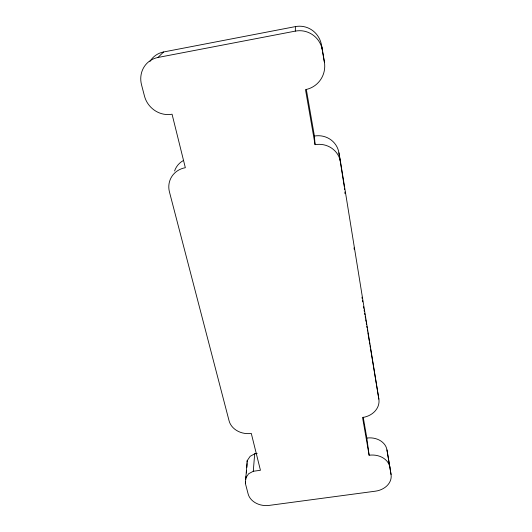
<?xml version="1.0" encoding="UTF-8"?>
<svg xmlns="http://www.w3.org/2000/svg" width="532" height="532" viewBox="0 0 532 532"><rect width="100%" height="100%" fill="white"/><g stroke="black" fill="none" stroke-linecap="round" stroke-linejoin="round"><path stroke-width="0.8" d="M256.923 453.311L255.353 453.464L250.18 456.276L247.2 460.685L245.385 483.415L248.131 493.935A17.982 14.178 3 0 0 269.159 505.4L375.379 491.182A18.294 14.497 -4.1 0 0 391.06 474.551L389.889 467.335A18.381 14.637 -4.1 0 0 369.122 455.239L362.558 417.5A19.199 16 -4.6 0 0 378.864 399.113L340.547 162.007A22.058 21.207 -10.5 0 0 315.077 144.677L305.494 89.609A23.661 23.215 -78.8 0 0 324.434 62.344L322.538 50.587A23.947 23.361 -82.5 0 0 295.313 31.115L295.413 26.6L163.57 51.976A22.936 21.466 51.5 0 0 149.971 61.466M247.101 463.572L246.881 467.349M247.154 462.128L247.2 460.685M245.558 478.261L248.63 473.759L253.279 471.266L254.682 453.829L256.996 453.503M245.385 483.415L245.538 481.806M245.757 479.399L246.057 476.18M246.356 472.968L246.582 470.561M253.279 471.266L260.441 470.275L251.29 433.42A18.879 15.614 4.8 0 1 229.086 420.839L169.442 191.912A21.912 20.362 24.7 0 1 185.335 167.706L172.062 114.22A23.627 22.111 47.3 0 1 144.471 96.066L141.525 84.774A23.867 22.284 49.8 0 1 157.977 57.469L163.57 51.976M157.977 57.469L295.313 31.115M344.989 193.003L345.142 193.495L344.969 191.959M295.413 26.6A23.049 22.424 -83.1 0 1 321.534 45.326L322.538 50.587M322.711 52.602L324.434 62.344M306.319 89.456L314.412 136.059A21.227 20.509 -11.9 0 1 338.917 152.804L340.547 162.007M363.216 417.214L366.834 438.075L369.122 455.239M378.864 399.113L370.598 349.045M366.834 438.075A17.795 14.337 -4.3 0 1 386.957 449.912L389.889 467.335M391.06 474.551L386.957 449.912M361.973 297.175L362.232 298.738M362.492 300.307L362.757 301.877M363.556 306.698L363.828 308.327M364.101 309.957L364.367 311.586M364.639 313.215L364.912 314.844M365.185 316.474L365.451 318.103M365.723 319.732L365.996 321.361M366.262 322.99L366.535 324.62M366.807 326.249L367.08 327.872M367.346 329.501L367.619 331.13M367.891 332.759L369.241 340.906M369.514 342.535L369.787 344.164M370.059 345.793L370.325 347.423M321.534 45.326L322.452 50.986M338.917 152.804L344.264 186.579M354.006 247.879L354.246 249.342M344.463 188.115L344.669 189.651M314.412 136.059L315.077 144.677M174.576 170.978A21.094 19.711 25.9 0 1 183.487 160.465M323.363 56.645A22.783 22.291 -80.3 0 1 323.569 58.234"/></g></svg>
